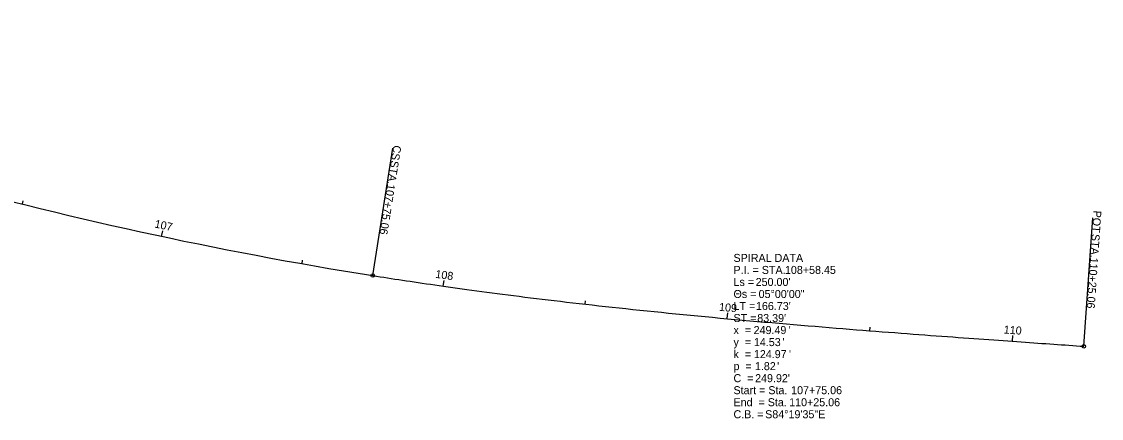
# Model space of a CAD drawing. Extents: x 231608 to 234640, y 535575 to 536125.
# Drawn here: x 234262.6 to 234640.2, y 535590.3 to 535728.9 of the extents above; entities that cross this region are included whole.
import ezdxf

# ---------------------------------------------------------------- set-up
doc = ezdxf.new("R2010")
doc.units = 0
for name, color, linetype in [('RW_X_CL', 7, 'Continuous'), ('RW_X_CL_100_Cardinal_Points', 7, 'Continuous'), ('RW_X_CL_100_Curve_Data', 7, 'Continuous'), ('RW_X_CL_100_Stations', 7, 'Continuous')]:
    doc.layers.add(name, color=color, linetype=linetype)

msp = doc.modelspace()

# ---------------------------------------------------------------- linework, layer by layer
at = {"layer": 'RW_X_CL'}
msp.add_arc((234609.64, 537054.91), 1432.39, 247.78373, 260.99287, dxfattribs=at)
msp.add_open_spline([(234385.39, 535640.18), (234392.25, 535639.09), (234405.99, 535637.02), (234433.5, 535633.23), (234467.99, 535629.13), (234509.45, 535625.01), (234550.97, 535621.5), (234585.59, 535618.9), (234613.3, 535616.93), (234627.16, 535615.96), (234634.08, 535615.47)], degree=3, dxfattribs=at)
at = {"layer": 'RW_X_CL_100_Cardinal_Points'}
for p, q in [((234385.39, 535640.18), (234392.44, 535684.62)), ((234634.08, 535615.47), (234637.23, 535660.36))]:
    msp.add_line(p, q, dxfattribs=at)
for centre in [(234385.39, 535640.18), (234634.08, 535615.47)]:
    msp.add_circle(centre, 0.6, dxfattribs=at)
at = {"layer": 'RW_X_CL_100_Stations'}
for p, q in [((234262.89, 535665.12), (234263.18, 535666.28)), ((234311.6, 535653.87), (234312.02, 535655.82)), ((234360.68, 535644.32), (234360.89, 535645.5)), ((234410.06, 535636.48), (234410.34, 535638.46)), ((234459.66, 535630.19), (234459.8, 535631.38)), ((234509.4, 535625.12), (234509.58, 535627.11)), ((234559.22, 535620.91), (234559.32, 535622.11)), ((234609.09, 535617.23), (234609.23, 535619.22))]:
    msp.add_line(p, q, dxfattribs=at)

# ---------------------------------------------------------------- texts
at = {"layer": 'RW_X_CL_100_Cardinal_Points'}
for s, rotation, p in [('CS', 260.9929, (234392.66, 535685.81)), (' STA. ', 260.9929, (234391.98, 535681.5)), ('107+75.06', 260.9929, (234390.52, 535672.29)), ('POT', 265.9929, (234637.45, 535662.94)), (' STA. ', 265.9929, (234636.95, 535655.83)), ('110+25.06', 265.9929, (234636.3, 535646.53))]:
    msp.add_text(s, height=2.8, rotation=rotation, dxfattribs=at).set_placement(p)
at = {"layer": 'RW_X_CL_100_Curve_Data'}
for s, p in [('SPIRAL DATA', (234511.57, 535644.94)), ('P.I. = STA. ', (234511.57, 535640.74)), ('108+58.45', (234529.56, 535640.74)), ('Ls = ', (234511.57, 535636.54)), ("250.00'", (234519.32, 535636.54)), ('Θs = ', (234511.57, 535632.34)), ('05°00\'00"', (234520.35, 535632.34)), ('LT = ', (234511.57, 535628.14)), ("166.73'", (234519.42, 535628.14)), ('ST = ', (234511.57, 535623.94)), ("83.39'", (234519.87, 535623.94)), ('x  = ', (234511.57, 535619.74)), ('249.49', (234518.6, 535619.74)), ("'", (234530.86, 535619.74)), ('y  = ', (234511.57, 535615.54)), ('14.53', (234518.7, 535615.54)), ("'", (234528.72, 535615.54)), ('k  = ', (234511.57, 535611.34)), ('124.97', (234518.7, 535611.34)), ("'", (234530.96, 535611.34)), ('1.82', (234519.05, 535607.14)), ("'", (234526.83, 535607.14)), ('p  = ', (234511.57, 535607.14)), ('C  = ', (234511.57, 535602.94)), ("249.92'", (234519.12, 535602.94)), ('Start = Sta. ', (234511.57, 535598.74)), ('107+75.06', (234531.72, 535598.74)), ('End  = Sta. ', (234511.57, 535594.54)), ('110+25.06', (234531.03, 535594.54)), ('C.B. = ', (234511.57, 535590.34)), ('S84°19\'35"E', (234522.64, 535590.34))]:
    msp.add_text(s, height=2.8, dxfattribs=at).set_placement(p)
at = {"layer": 'RW_X_CL_100_Stations'}
for s, rotation, p in [('107', 347.9905, (234308.95, 535656.99)), ('108', 351.9408, (234407.19, 535639.41)), ('109', 354.7417, (234506.42, 535627.9)), ('110', 355.9427, (234606, 535619.95))]:
    msp.add_text(s, height=2.8, rotation=rotation, dxfattribs=at).set_placement(p)

doc.saveas('drawing.dxf')
